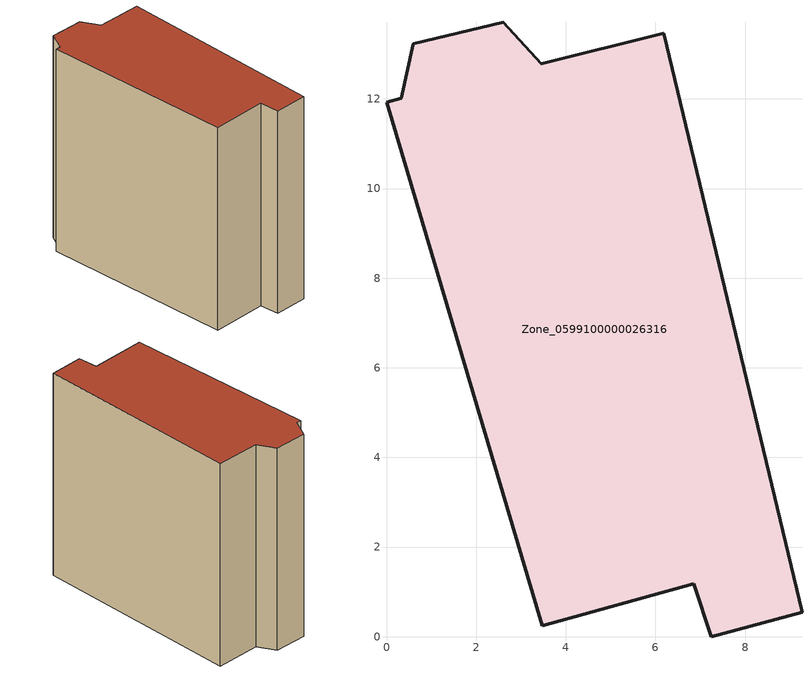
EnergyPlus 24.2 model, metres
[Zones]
Zone_0599100000026316
 floor ground (C_G): 6.86,1.18 3.47,0.25 0,11.93 0.33,12.01 0.6,13.23 2.6,13.71 3.45,12.79 6.19,13.47 9.27,0.55 7.24,0 z0
 wall outside (C_F): 3.45,12.79 2.6,13.71 0.6,13.23 0.33,12.01 0,11.93 3.47,0.25 6.86,1.18 7.24,0 9.27,0.55 6.19,13.47 3.45,12.79 z0:13.35
 roof outside (C_R): 9.27,0.55 6.19,13.47 3.45,12.79 2.6,13.71 0.6,13.23 0.33,12.01 0,11.93 3.47,0.25 6.86,1.18 7.24,0 z13.35
[BUILDING]
Pand.0599100000026316: North Axis=0; Terrain=City; Loads Convergence Tolerance Value=0.04; Temperature Convergence Tolerance Value=0.4; Solar Distribution=FullExterior; Maximum Number of Warmup Days=25; Minimum Number of Warmup Days=1
[Site:Location]
Rotterdam.The.Hague.AP_ZH_NLD Design_Conditions: Latitude=51.96; Longitude=4.45; Time Zone=1; Elevation=-4.5
[SITE:GROUNDTEMPERATURE:BUILDINGSURFACE]
18, 18, 18, 18, 18, 18, 18, 18, 18, 18, 18, 18
[MATERIAL] Thermal Absorptance=0.9; Solar Absorptance=0.7; Visible Absorptance=0.7
Name | Roughness | Thickness | Conductivity | Density | Specific Heat
G.TI.1946 | MediumSmooth | 0.15 | 1 | 540 | 1210
F.TI.1946 | Rough | 0.3 | 0.857143 | 1920 | 840
R.TI.1946 | MediumRough | 0.2 | 0.1 | 1500 | 1000
[CONSTRUCTION]
C_G: G.TI.1946
C_F: F.TI.1946
C_R: R.TI.1946
[ZONE]
Zone_0599100000026316: Type=1; Multiplier=1; Ceiling Height=Autocalculate; Volume=Autocalculate; Floor Area=autocalculate; Part of Total Floor Area=Yes
[ZONEINFILTRATION:DESIGNFLOWRATE]
Infil_Zone_0599100000026316: Zone or ZoneList or Space or SpaceList=Zone_0599100000026316; Schedule=AlwaysOn; Design Flow Rate Calculation Method=Flow/Area; Flow Rate per Floor Area=0.003; Constant Term Coefficient=1; Temperature Term Coefficient=0; Velocity Term Coefficient=0; Velocity Squared Term Coefficient=0
[HVACTEMPLATE:ZONE:IDEALLOADSAIRSYSTEM]
Zone_0599100000026316: Maximum Heating Supply Air Temperature=50; Minimum Cooling Supply Air Temperature=13; Maximum Heating Supply Air Humidity Ratio=0.0156; Minimum Cooling Supply Air Humidity Ratio=0.0077; Heating Limit=NoLimit; Cooling Limit=NoLimit; Dehumidification Control Type=ConstantSensibleHeatRatio; Cooling Sensible Heat Ratio=0.7; Dehumidification Setpoint=60; Humidification Control Type=None; Humidification Setpoint=30; Outdoor Air Method=None; Outdoor Air Flow Rate per Person=0.00944; Outdoor Air Flow Rate per Zone Floor Area=0; Outdoor Air Flow Rate per Zone=0; Demand Controlled Ventilation Type=None; Outdoor Air Economizer Type=NoEconomizer; Heat Recovery Type=None; Sensible Heat Recovery Effectiveness=0.7; Latent Heat Recovery Effectiveness=0.65
[ZONECONTROL:THERMOSTAT]
ThermostatControl_Zone_0599100000026316: Zone or ZoneList=Zone_0599100000026316; Control Type Schedule=DualSetpointControlType; Control 1=Thermostat_Zone_0599100000026316; Temperature Difference Between Cutout And Setpoint=0
[THERMOSTATSETPOINT:DUALSETPOINT]
Thermostat_Zone_0599100000026316: Heating Setpoint Temperature Schedule=HeatingSetpoint_Zone_0599100000026316; Cooling Setpoint Temperature Schedule=CoolingSetpoint_Zone_0599100000026316
[SCHEDULE:COMPACT]
HeatingSetpoint_Zone_0599100000026316: Through: 12/31, For: AllDays, Until: 24:00, 21
CoolingSetpoint_Zone_0599100000026316: Through: 12/31, For: AllDays, Until: 24:00, 24
DualSetpointControlType: Through: 12/31, For: AllDays, Until: 24:00, 4
AlwaysOn: Through: 12/31, For: AllDays, Until: 24:00, 1
